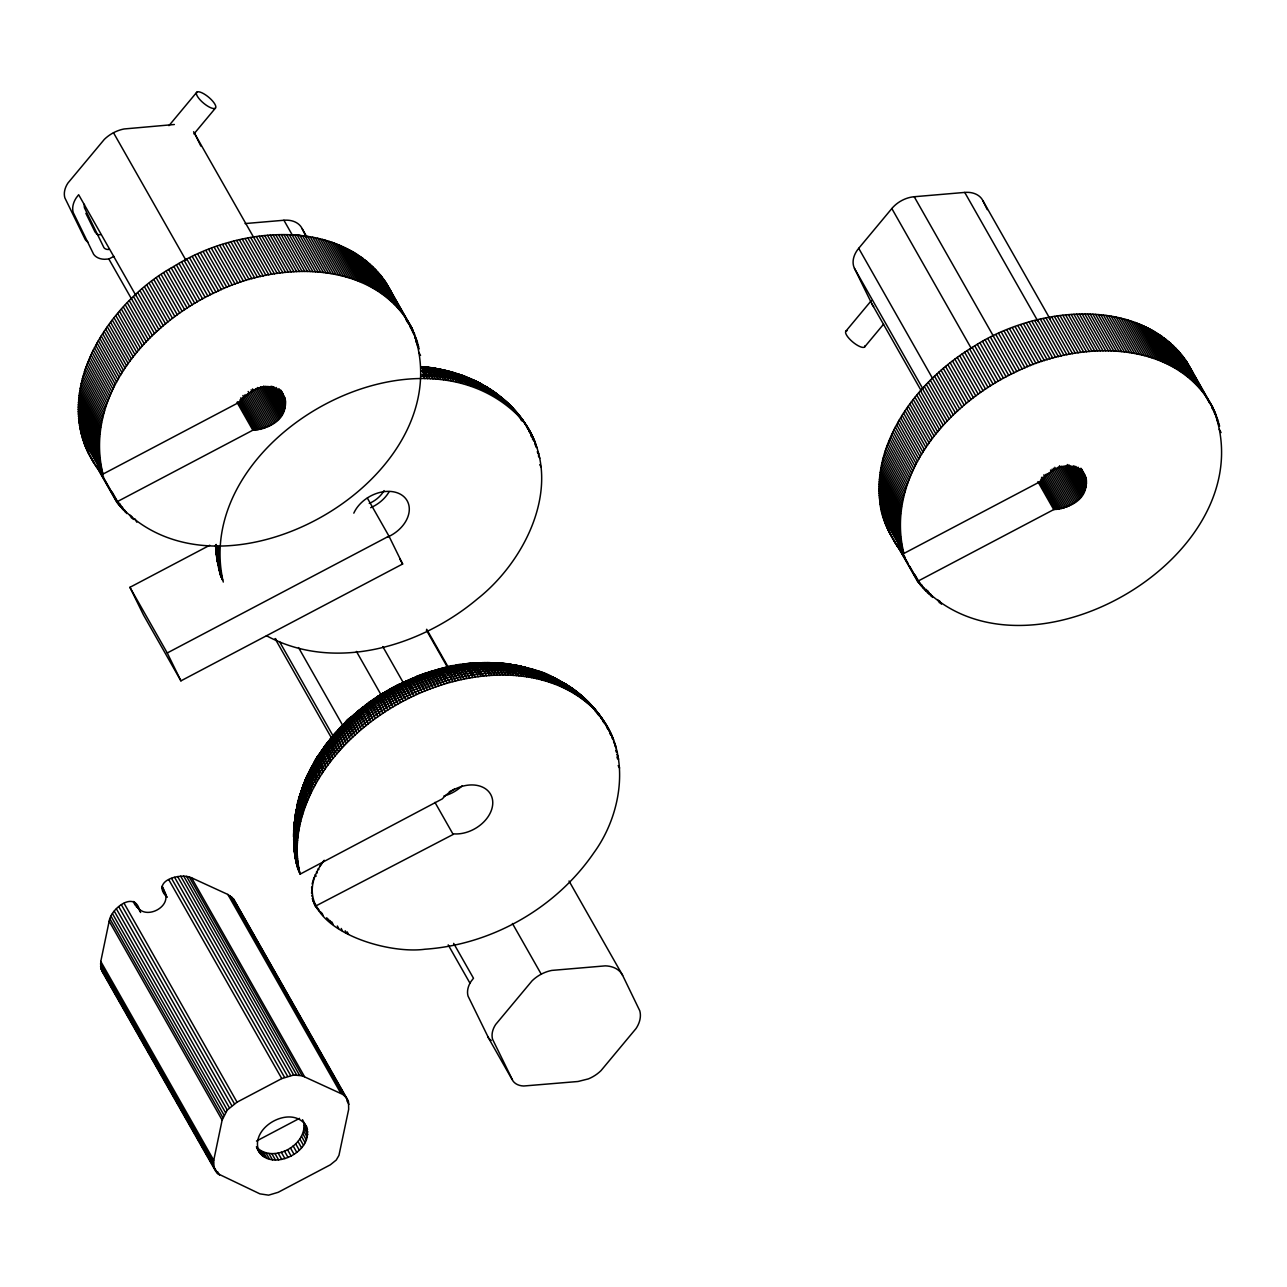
<?xml version="1.0" encoding="UTF-8"?>
<svg xmlns="http://www.w3.org/2000/svg" width="1287" height="1287" viewBox="0 0 1287 1287"><rect width="100%" height="100%" fill="white"/><g stroke="black" fill="none" stroke-linecap="round" stroke-linejoin="round"><path stroke-width="1.5" d="M405.984 682.56C410.617 674.098 416.715 689.494 419.465 693.275C473.182 669.626 544.16 664.269 590.669 705.903C632.689 743.773 624.694 810.569 593.854 852.798C555.984 908.075 491.827 944.658 425 949.227C379.375 955.485 277.461 920.784 324.244 860.279L320.093 865.749M553.33 683.477C536.229 661.663 502.847 665.25 477.75 665.411C448.487 668.017 419.996 677.332 394.24 691.376C367.583 705.968 343.597 725.788 325.144 750.015C312.371 770.656 290.589 796.235 300.691 821.492C296.477 838.674 295.785 856.917 300.112 874.146L442.326 798.873A30.647 22.152 -29.6 0 1 480.131 786.18A30.647 22.152 -29.6 0 1 489.623 814.188A30.647 22.152 -29.6 0 1 454.198 833.896L315.251 906.257M304.102 785.488C298.455 796.926 292.68 811.872 300.128 823.889M97.828 468.822C46.187 396.766 106.66 303.169 173.825 266.473C238.449 225.482 348.407 214.575 391.087 291.489M116.65 501.978L252.847 430.196C311.824 423.552 279.569 356.756 239.141 402.316L102.976 474.099C83.639 395.382 148.729 322.924 215.894 292.085C278.137 261.052 374.823 258.928 412.001 328.314C470.398 476.061 218.034 621.476 116.65 501.978L95.737 465.154L97.04 466.891M219.675 572.329L217.455 557.85L220.286 574.42M223.278 582.062C190.074 438.931 419.61 310.392 521.589 419.112C566.779 477.01 528.603 558.413 477.606 598.761C421.171 646.267 334.91 672.699 266.409 635.698M300.112 874.146C293.565 859.748 293.549 843.419 293.774 827.879L294.385 850.546L298.375 865.572M293.903 846.154L294.079 825.385L294.079 838.69M296.991 807.142L296.139 816.569L299.614 826.27M907.85 563.046C896.621 543.87 881.82 525.353 879.938 502.268C877.412 483.317 880.421 463.915 886.936 446.042C902.75 403.362 936.164 368.999 974.742 345.849C1039.735 304.375 1151.608 293.951 1192.936 372.828M917.567 581.354L1053.747 509.572C1112.74 502.927 1080.469 436.132 1040.057 481.692L903.876 553.474C884.539 474.758 949.645 402.3 1016.81 371.46C1079.053 340.428 1175.739 338.304 1212.917 407.689C1271.315 555.437 1018.934 700.852 917.567 581.354L896.637 544.514M297.088 866.392L294.916 855.388L295.029 847.313L295.688 859.716M218.613 568.082L215.733 544.884L217.664 563.272M296.332 809.443L295.27 821.267L298.745 831.016M216.666 556.29L216.425 546.605L216.57 556.756L221.042 577.043L218.629 567.535M294.385 850.546L294.417 847.876L295.093 852.171M297.57 840.459L294.112 830.582L295.077 816.425M293.661 830.147L294.61 853.201M370.624 721.991L364.301 706.965L369.305 702.219L369.659 706.885L375.402 718.436C340.637 743.709 311.357 779.214 300.691 821.492M401.319 683.896C406.998 677.815 410.666 692.309 414.028 695.72L419.465 693.275M260.73 1154.117L257.11 1147.747C273.906 1163.335 306.531 1145.382 303.925 1123.084C321.573 1149.146 267.278 1177.171 256.403 1146.749M311.438 892.888L312.049 893.709L311.647 887M570.575 691.312C551.576 669.047 516.441 667.551 488.931 667.374C455.389 668.902 422.57 679.343 393.372 695.72C364.189 712.194 338.191 734.877 319.433 762.773C305.405 786.084 287.886 817.695 297.265 845.125M408.269 681.547C413.159 672.924 419.449 688.127 422.2 692.1M293.726 830.372L295.383 814.044L299.099 800.611L298.616 802.815M296.09 813.883L296.734 809.426L294.643 822.924L295.479 820.495M375.402 718.436L385.247 711.679L377.944 696.315L379.488 697.039M166.924 897.055C150.402 880.935 180.164 872.441 191.554 877.798L227.863 894.465L233.446 898.905L348.487 1101.994L348.68 1109.281L338.948 1155.404L336.245 1160.037L330.309 1164.832L278.185 1192.309L268.613 1195.156L259.91 1193.853L217.6 1173.599L100.965 968.741L100.772 961.437L109.17 921.202C110.843 908.397 135.457 889.639 139.833 911.341M164.688 891.424L166.908 897.264M293.903 828.088L295.029 818.452M306.901 802.348C302.477 795.189 301.448 785.73 306.274 778.458C301.496 788.851 295.946 801.254 303.41 811.92M216.216 544.433L216.345 554.102M299.163 797.956L299.147 804.761L302.67 814.317M293.951 843.516L293.967 836.502M293.581 836.888L293.886 834.298M293.565 834.652L293.886 829.858M410.569 680.55C415.685 671.798 422.184 686.791 424.951 690.958M213.932 1167.599L213.739 1160.311L222.136 1120.076L227.252 1110.037L237.049 1102.155L281.773 1078.586L293.677 1075.031L302.188 1075.787L342.921 1094.481L346.412 1097.779L348.487 1101.994M295.93 811.711L294.112 825.787L297.78 838.11M365.202 707.223C357.319 707.335 366.972 720.157 368.275 723.809M382.754 713.32L375.675 697.811L377.381 698.407M314.028 877.38L312.13 883.976M362.934 707.013C355.614 711.405 364.076 720.318 365.958 725.643M296.219 809.459L295.785 811.759L301.431 791.746L300.788 793.966M295.946 811.791L295.688 818.918L299.163 828.651M301.962 816.714L298.455 807.126L299.147 798.23L297.136 807.206L298.182 805.018M315.412 763.352C306.724 769.546 306.612 782.158 312.274 790.459M309.459 771.315L311.454 768.114C305.598 775.224 306.226 785.327 311.116 792.824M360.328 710.151L362.29 708.542C352.638 710.907 361.341 722.297 363.658 727.525M309.266 771.846C303.796 779.552 303.796 789.735 308.912 797.586M307.448 776.769L309.363 772.425C303.153 780.308 302.22 791.505 307.883 799.967M304.874 783.3L305.695 781.129C300.177 787.934 301.721 797.715 305.952 804.745M294.24 823.133L294.803 820.688M302.686 786.984L299.887 795.639M295.27 816.215L294.916 823.6L298.375 833.397M295.029 816.328L296.396 811.663M380.276 714.993C379.134 711.051 370.929 701.801 374.614 699.372M355.839 713.111L359.475 710.151C350.917 713.931 359.121 723.97 361.39 729.407M300.434 793.725L296.718 807.158L297.57 804.97M357.545 713.561C348.407 714.028 357.207 727.139 359.17 731.338M399.018 685.038C404.44 679.134 407.963 693.725 411.325 697.007L414.028 695.72M299.662 795.8L299.002 798.085L299.758 795.977M324.871 746.074L329.601 741.103C320.527 746.187 323.31 757.882 327.976 765.009M354.552 715.105C346.911 717.792 355.067 728.635 356.966 733.284M377.831 716.698L371.541 703.941L371.187 700.9L372.506 700.836L364.301 706.965M326.689 745.06C318.613 749.871 322.506 760.89 326.335 767.261M326.85 746.299C317.101 750.112 320.286 762.773 324.742 769.529M323.938 749.05C315.733 754.005 319.128 765.234 323.182 771.814M348.455 741.296C342.229 733.123 340.878 721.717 351.689 716.939C345.624 721.283 352.767 730.228 354.794 735.247M322.603 751.061C314.366 756.096 317.519 767.406 321.67 774.114M316.039 783.397C309.089 773.97 312.017 761.856 319.884 754.134C312.387 760.376 313.948 771.363 318.774 778.732M350.193 717.792C343.484 722.779 350.161 731.708 352.654 737.242M303.652 785.086L302.139 789.526L303.378 787.676M318.677 755.308C311.711 763.963 307.239 775.788 314.752 785.746M298.568 800.482L297.812 809.491L301.303 819.111M307.32 775.771L306.081 783.686L309.99 795.205M300.386 793.516L301.142 791.473M303.7 784.41L306.547 778.941M301.882 789.237L300.418 797.731L304.215 809.523M301.946 788.963L303.523 784.732M302.799 786.679L304.408 782.48M413.047 678.699C419.675 671.846 424.404 685.649 427.702 689.864M345.495 723.777C335.135 726.882 340.524 739.221 344.417 745.446M368.355 703.844C363.127 706.386 371.83 716.103 372.989 720.189M305.325 780.244L308.22 774.034M304.633 782.142L305.614 779.874M338.931 729.005L342.567 725.884C333.59 730.228 338.738 741.312 342.439 747.538M339.141 729.6C331.805 734.024 337.644 744.111 340.508 749.661M336.727 753.957C333.092 747.538 328.491 737.499 336.357 732.094C330.614 737.483 335.778 746.187 338.594 751.801M416.65 676.431L415.411 677.75L449.517 667.181L478.394 663.159L486.213 667.519L492.036 675.385M364.382 706.225L367.149 703.796M335.585 734.764C326.222 738.046 331.29 750.208 334.91 756.145M337.162 732.898L335.827 733.365C326.625 738.963 327.155 750.273 333.108 758.333M307.706 775.337L311.47 767.454M321.203 752.058L329.874 739.912C323.697 745.398 328.169 754.632 331.354 760.537M327.284 742.872L325.144 750.015L329.649 762.773M308.816 773.085C328.442 734.604 362.258 704.568 400.563 685.36C420.543 675.434 442.004 668.403 464.092 665.154C481.354 664.575 506.499 656.048 516.312 675.627M312.789 766.698L313.867 764.591M416.731 694.481L407.625 681.113L406.644 680.646L403.651 682.802L408.333 680.678M317.68 756.643L315.572 760.295M312.998 764.671L317.358 758.284L312.564 765.958M315.074 760.939L313.352 769.819L317.39 781.064M312.628 765.282C307.464 772.103 309.379 781.306 313.497 788.094M311.776 766.875L317.664 759.217M420.189 675.948C425.836 671.573 430.292 684.282 433.252 687.773M422.586 675.112C428.426 670.463 433.059 683.156 436.036 686.791M320.013 753.217C313.529 759.716 316.007 769.497 320.206 776.415M318.291 755.952L321.396 751.125M319.723 753.796L322.812 749.034M350.852 718.516L343.854 724.114M321.171 751.64L324.26 746.975M307.223 776.238L308.381 774.597M322.683 749.517L325.756 744.916M324.211 747.393L343.468 725.112L366.312 705.389L362.484 707.367M332.995 735.842L335.827 733.365M326.431 743.999L328.845 740.845M429.81 672.763C436.132 667.454 441.425 679.922 444.433 684.057M328.008 741.939L330.437 738.835M329.633 739.896L333.043 735.971M168.951 125.659L196.766 92.246M193.951 133.928L215.444 108.108A12.259 3.909 39.8 0 0 203.845 93.806A12.259 3.909 39.8 0 0 199.018 98.6A12.259 3.909 39.8 0 0 215.444 108.108M921.46 391.151L871.91 303.925L854.504 268.468A25.322 18.308 -29.6 0 1 858.719 248.311L891.827 208.542A25.322 18.308 -29.6 0 1 914.22 196.734L964.735 192.423A25.322 18.308 -29.6 0 1 982.93 200.772L1050.305 319.401M845.945 331.097L871.235 300.724M864.623 346.959L883.59 324.179M331.29 737.869L334.684 734.024M434.636 671.364C442.181 664.269 449.726 675.45 452.863 681.676M334.717 733.847L338.063 730.179M385.247 711.679L390.315 708.493L382.609 693.725L387.258 690.556L394.659 686.856L403.314 701.061L411.325 697.007M336.486 731.869L339.8 728.281M338.272 729.906L341.554 726.399M340.106 727.959L345.189 722.683M439.478 670.093C450.45 663.32 467.728 662.532 472.554 677.525M430.469 688.802C427.204 684.974 424.227 674.565 418.162 676.142L422.393 674.549M344.433 723.31L347.957 720.463M348.938 719.047C341.216 724.018 347.715 733.381 350.531 739.253M387.773 710.07L380.244 694.851L381.612 695.672M444.321 668.967C451.431 662.869 458.204 674.372 461.309 679.649M347.731 720.366L350.852 717.261M349.71 718.516L352.799 715.508M446.75 668.468C453.973 662.274 461.003 673.584 464.124 679.053M351.721 716.698L354.762 713.754M353.587 715.202L358.381 711.775L356.451 713.432M353.764 714.896L357.496 711.808M423.053 674.372C430.678 669.031 435.392 680.887 438.835 685.842M451.592 667.551C459.041 661.228 466.57 672.12 469.755 677.992M343.356 724.533C338.24 729.89 343.967 737.982 346.412 743.355M357.931 711.357L361.486 708.493M360.054 709.62L363.529 706.885M314.993 762.483L316.522 761.277M362.21 707.914L365.588 705.292M364.623 705.71L367.68 703.716M458.815 666.441C467.438 659.475 477.38 668.339 480.952 676.367M447.232 683.22C443.983 678.828 439.784 668.13 432.882 671.235L437.934 669.594L441.119 670.929L450.048 682.432M318.613 756.209L320.061 755.131M366.795 704.069L369.305 702.219M368.983 702.477L371.476 700.659M368.806 702.943L371.911 700.643M371.187 700.9L373.664 699.131M371.042 701.335L374.067 699.147M371.058 701.994L378.893 696.524M455.678 680.968C452.268 675.015 445.962 664.333 437.821 669.883L440.299 669.256M373.423 699.34L375.884 697.634M373.31 699.758L376.238 697.683M375.675 697.811L378.121 696.17M375.611 698.214L378.442 696.235M458.494 680.292C455.228 675.337 450.096 664.896 442.776 668.661L447.715 667.583M377.944 696.315L380.373 694.723M377.928 696.685L380.646 694.819M378.04 697.281L381.065 695.141M380.244 694.851L382.657 693.307L383.751 694.337M380.26 695.189L382.882 693.436M380.405 695.768L390.074 689.993L398.053 703.925L403.314 701.061M382.561 693.403L385.456 692.438L383.253 693.773M382.609 693.725L387.403 690.733L388.079 691.762M390.315 708.493L398.053 703.925M466.94 678.506C463.626 673.101 457.802 663.014 450.193 667.1L452.654 666.65M395.447 705.421L387.371 690.894L390.074 689.993M390.267 690.508L389.591 689.221L399.26 684.137L408.639 698.326M389.913 689.864L417.937 676.769M455.115 666.232C463.883 660.875 471.75 669.964 475.353 677.091M392.471 689.285L391.988 688.159L394.659 686.856M392.165 688.609L394.417 686.631M136.132 295.897L78.652 194.723L76.303 197.764A24.324 17.584 -29.6 0 0 73.214 212.58L93.678 254.359A19.498 14.093 -29.6 0 0 104.392 259.282L108.848 259.009L113.851 256.37M367.358 498.101L388.947 536.116L402.638 563.996L180.92 680.855L143.613 615.186L129.923 587.322L209.749 545.254M129.923 587.322L167.246 652.976L388.947 536.116M902.267 546.332L898.728 548.198L896.267 544.642L889.928 533.285L885.054 520.318L903.876 553.474M256.483 1141.038L299.533 1118.355M394.305 686.904L399.581 684.314M464.945 664.945C474.613 659.829 485.328 666.167 489.285 675.562M398.986 684.507L407.094 680.759M401.335 683.349L409.604 679.633M470.238 663.609L467.374 664.703L471.267 663.835L463.819 664.542C473.455 660.263 482.593 667.245 486.518 675.788M408.494 680.067L412.146 678.555M410.891 679.037L417.245 676.479M416.135 676.624L419.176 675.466M415.733 677.075L419.819 675.498M432.738 671.106L428.603 672.216L431.885 671.138M418.613 675.675L421.702 674.533M421.106 674.758L424.243 673.632M420.608 675.241L427.557 672.747M423.6 673.873L426.785 672.763M426.094 673.021L429.327 671.927M425.498 673.535L430.148 671.911L431.982 672.602L436.422 676.946L441.634 684.925M478.153 676.705C474.131 666.714 463.899 661.389 453.78 666.006M431.113 671.428L435.344 670.334M340.83 727.734L342.069 727.364M433.622 670.688L437.017 669.658M476.206 663.545C484.491 660.794 491.232 668.79 494.787 675.241M436.148 669.98L440.54 668.902M497.522 675.144C493.951 668.564 487.017 660.681 478.651 663.448C490.009 661.711 503.426 662.676 508.349 675.176M481.097 663.4C490.411 660.151 499.05 667.116 502.96 675.08M438.658 669.304L443.162 668.243M483.526 663.384C492.889 660.199 501.705 667.036 505.662 675.112M488.352 663.481C497.828 660.44 506.981 667.02 511.019 675.289M441.184 668.661L445.769 667.615M490.733 663.577L496.235 663.078M443.709 668.05L448.375 667.02M346.123 722.248L347.249 722.007M446.235 667.486L450.981 666.473M502.461 664.639C511.55 661.968 520.157 668.757 524.115 676.463M448.745 666.956L453.587 665.958M451.27 666.457L456.193 665.492M461.309 664.848L457.577 665.862L460.038 665.524M462.628 664.446L463.98 664.301M460.07 664.8L461.389 664.655M474.276 663.239L472.763 663.4L478.394 663.159M476.833 663.078L475.273 663.239L480.984 663.03M457.512 665.186L458.783 665.057M482.77 662.966C494.433 662.129 508.526 662.628 513.674 675.434M174.372 124.501L124.067 128.973A29.151 21.075 -29.6 0 0 104.344 139.366L67.938 183.044A24.324 17.584 -29.6 0 0 64.849 197.844L85.312 239.639A19.498 14.093 -29.6 0 0 88.047 242.213M245.061 223.568L283.912 220.254A25.322 18.308 -29.6 0 1 302.107 228.603L306.756 236.792M440.894 379.44C437.194 372.57 430.148 365.926 421.75 367.245C432.335 366.489 443.967 369.916 448.648 380.389M529.23 677.235C524.517 666.457 512.741 663.738 502.155 663.931L508.558 664.189M469.803 664.51L472.232 664.349M458.687 382.239C454.488 373.471 445.125 368.806 435.714 369.321C447.056 369.739 460.521 372.763 465.958 384.057M293.05 234.942L294.305 234.894A25.322 18.308 -29.6 0 1 301.785 236.036M520.447 667.309L522.731 667.213L520.479 666.65C536.116 670.044 555.26 673.584 564.35 688.095M477.783 663.111L483.558 662.95M524.79 668.532L531.708 669.047L542.76 672.892M100.466 234.701L99.533 234.733A7.207 5.212 -29.6 0 1 96.026 233.43M108.832 249.437L107.899 249.469A7.207 5.212 -29.6 0 1 103.941 247.651L84.508 207.947A12.033 8.703 -29.6 0 1 84.427 204.36M529.054 669.883L533.944 669.739L537.982 671.83L546.38 681.177M480.276 663.014C489.205 660.826 496.46 667.873 500.257 675.096M420.817 376.351C467.535 374.324 518.709 397.377 535.569 443.468M513.738 409.266C490.878 383.156 455.727 371.058 421.653 370.801L423.23 372.426C462.709 372.377 503.7 389.446 525.225 423.793M420.962 368.372C439.494 370.672 464.044 369.337 475.305 387.049M491.94 662.869L493.725 662.966M489.462 662.805L491.216 662.902M510.521 664.559L501.737 663.513C511.856 663.191 522.249 667.149 526.689 676.833M486.953 662.789L488.674 662.869M451.19 380.791C447.023 372.216 437.95 367.262 428.507 367.632L440.186 369.691M484.443 662.805L486.116 662.885M456.209 381.724C451.383 371.139 439.462 367.921 428.812 368.114L434.926 368.452M494.417 662.982L498.745 663.223M508.912 664.414C519.578 665.282 531.821 667.824 536.711 678.683M435.569 368.758L439.752 369.272M517.776 665.701L511.277 664.784M534.25 678.152C530.083 669.465 520.833 664.687 511.47 665.315L518.211 666.119M469.144 663.69L476.528 666.795L483.735 676.045M420.704 366.779C428.571 366.715 434.749 372.651 438.288 379.198M496.879 663.127C506.933 662.322 517.165 666.634 521.541 676.142M494.996 663.288L503.088 663.754M453.442 373.391C463.69 374.694 474.774 379.102 479.794 388.771M457.673 374.919L460.102 375.144L457.979 374.34C470.334 378.764 485.424 382.706 492.551 394.884M427.557 367.551L421.283 366.859L425.064 367.326M537.773 672.168L540.234 672.409L522.699 666.795M463.787 377.477L469.015 378.056L477.59 382.175L486.325 391.666M423.713 367.085C432.384 366.457 439.671 372.426 443.5 379.713M435.312 368.468L437.355 368.838M430.518 367.744L439.881 372.152L446.09 380.035M510.955 664.526L515.379 665.282M524.581 667.309L520.382 666.264L535.649 671.154L543.999 680.501M428.088 367.455L430.035 367.809M453.571 372.635L444.658 370.366L464.72 376.464M524.967 667.358L535.167 671.927L541.602 679.858M462.564 375.498L449.195 371.541M503.684 663.625L512.789 668.001L518.934 675.868M451.303 372.683L449.115 372.007L459.958 375.402L468.339 384.749M437.677 368.886L442.133 369.723M515.717 665.315L520.157 666.167M533.848 670.028L542.213 673.97L548.729 681.917M538.127 671.573L555.517 678.394L563.803 683.252M462.194 375.965L475.434 380.952M542.31 673.262L553.523 677.638L562.21 687.097M470.302 379.649L481.499 384.073L475.193 380.952M548.342 676.093C571.927 684.217 592.197 702.171 604.922 723.567L602.992 721.508M440.025 369.337L444.482 370.222M518.066 665.765L522.522 666.666M550.289 677.091L559.523 680.517M552.22 678.136L557.207 679.488M442.358 369.836L452.879 373.487L461.132 382.802M446.927 371.38L444.691 370.769L455.26 374.083L463.561 383.413M527.155 668.436L524.951 667.808L540.588 671.943M453.684 372.603L464.173 377.525L470.688 385.473M524.855 667.197L532.77 671.331L539.173 679.246M464.591 376.447L477.493 382.657L484.169 390.653M468.758 378.233C489.961 387.13 509.218 401.431 522.763 420.222M555.598 684.33L549.002 676.351L542.615 672.876L553.523 677.638M546.782 674.678L559.732 681.096L566.457 689.14M470.801 379.182C482.898 384.893 496.573 390.588 504.07 402.316M474.774 381.193L479.166 383.059M567.535 685.263L556.676 679.793L558.558 680.92M453.635 372.86L455.823 373.584M560.392 682.078C571.267 686.421 580.244 694.739 588.819 702.509M563.979 684.507L571.235 687.757L582.03 696.187M422.554 367.133L429.568 371.139L435.649 379.005M535.698 671.347L533.606 670.575C543.243 671.541 553.201 676.27 557.834 685.215M487.258 387.532L480.518 384.475L482.368 385.65M559.137 680.598L565.283 683.976M561.035 681.74C583.96 693.87 602.348 714.188 612.805 737.885M500.37 399.694L495.463 393.307L486.711 387.693L494.996 392.632L509.234 404.52M488.497 388.931L494.996 392.632M493.677 392.873L496.155 393.999M574.179 690.427L571.718 689.301L573.358 690.685M548.825 675.627L554.761 678.699M476.721 382.255L485.376 386.357M555.517 678.394L563.706 683.864L568.532 690.202M553.474 677.38L555.63 678.619M570.736 687.741L573.037 689.06M572.474 689.076L576.946 691.939M540.524 672.104L546.332 676.383L551.045 682.673M505.614 401.222L501.045 398.262L504.971 401.142M580.63 696.187L585.231 699.179L597.795 712.741M582.142 697.699L586.759 700.707M496.525 397.216L491.65 390.846L485.666 386.47L493.581 392.052L498.471 398.439M563.706 682.898L573.503 689.752L578.41 696.138M564.736 684.121L568.291 686.647M502.348 398.31L497.812 395.382L504.005 399.742M565.636 684.057L571.605 688.497L576.496 694.867M481.692 384.25L490.508 393.774M583.654 697.667L581.434 696.074L584.539 699.114M479.665 383.188L488.433 392.696M506.499 402.67L515.62 411.261L520.205 417.422M583.896 700.112C562.837 675.466 526.962 669.095 495.881 668.854C459.314 669.417 423.359 680.743 391.811 698.97C335.569 731.354 284.443 793.773 296.187 862.37M588.867 703.892L593.194 707.351L599.645 715.99L597.538 714.124M490.267 390.218L498.922 395.511L505.855 403.684M385.135 692.068L392.873 706.933M495.334 392.857L502.236 400.981M512.274 407.657L507.979 404.231L509.427 405.823M573.375 689.285L580.276 697.425M513.095 409.089L522.779 421.38L520.656 419.498M592.487 707.19L594.578 709.024M567.744 685.569L574.565 693.645M514.462 410.746L519.771 416.296M487.757 387.966L494.562 396.026M565.781 684.394L572.586 692.47M514.237 410.987C492.487 384.089 455.453 374.549 422.072 374.26L424.935 378.635M593.822 708.992C545.768 654.456 459.073 665.202 400.756 696.589C340.958 728.088 285.778 791.907 296.573 863.625M577.477 693.243L579.07 694.707M138.111 907.866C146.766 919.208 170.286 907.255 165.219 893.58M502.59 399.758L504.102 401.271M596.814 712.21C547.715 655.92 458.719 667.084 399.356 700.16C339.269 732.625 283.462 799.34 298.874 871.669M506.032 401.528L511.003 407.963M504.359 400.064L509.33 406.499M521.058 418.034L515.781 412.435M596.46 711.035L582.4 696.508M584.057 697.956L589.028 704.407M599.098 714.478L595.109 710.601L600.353 716.232M502.654 398.648L507.609 405.067M520.415 417.776L523.519 421.589L521.621 419.562M580.694 695.093L585.649 701.512M577.171 692.342L582.094 698.744M600.82 717.808L604.423 722.055M104.617 974.742L100.965 968.741M593.194 707.351L586.019 700.675L587.355 702.943M314.012 903.78L318.967 909.909M423.23 372.426L427.638 378.668M318.179 868.741L318.854 869.594M316.505 871.766L317.39 872.892M315.042 874.822L316.135 876.206M514.157 409.652L517.294 414.141M526.383 425.611L524.694 423.423L527.509 427.461M595.077 709.346L608.107 728.12M601.56 718.033L603.249 720.221M512.644 408.059L515.781 412.548M528.587 429.343L526.882 427.139L531.113 433.59M509.507 404.987L512.644 409.459M589.124 702.943L592.261 707.432M603.844 721.701L605.55 723.905M587.532 701.415L590.669 705.903M605.952 725.466L609.137 730.019M532.368 438.883L534.089 441.119M609.604 733.3L611.325 735.537M311.711 895.736L312.387 896.653M312.226 898.519L316.071 907.351M312.998 901.206L313.787 902.251M102.976 474.099L84.154 440.958L89.028 453.925L94.482 463.368M524.018 421.991L530.067 431.692M521.46 418.484L524.227 422.554M520.109 416.763L521.589 419.112M532.094 435.521L528.893 430.952L533.027 437.467M533.928 439.446L530.727 434.877L531.563 436.872M517.294 413.433L518.774 415.765M533.285 439.092L534.781 441.457M536.325 445.511L534.845 443.162L536.196 447.313M599.485 714.912L602.268 718.999M598.149 713.207L599.629 715.54M610.118 731.949L606.933 727.396L611.068 733.912M596.766 711.518L598.23 713.851M610.472 733.542L611.968 735.891M593.854 708.252L595.334 710.585M613.609 739.912L612.113 737.548L612.869 739.607M535.537 445.222L537.033 447.586M538.867 453.909L537.371 451.544L537.886 453.7M538.352 455.855L539.848 458.22M615.073 744.015L613.577 741.666L615.717 746.106M614.848 745.865L616.328 748.214M617.406 752.493L615.926 750.128L616.376 752.284M616.795 754.472L618.291 756.836M618.661 759.04L617.165 756.676L617.487 758.88M539.72 464.671L541.216 467.052M618.146 765.62L619.642 767.985M481.998 389.704C469.128 371.476 442.873 371.863 422.651 369.498L430.325 378.732M477.557 387.886L470.978 379.922L462.467 375.611L468.291 379.955L473.005 386.245M560.038 686.132C541.714 663.835 505.759 666.071 479.263 666.537C447.796 669.353 417.229 679.826 389.929 695.607C362.757 711.389 338.529 732.625 320.56 758.51C307.207 780.952 288.594 809.121 298.053 835.762M453.716 381.242C448.246 368.5 433.622 368.146 421.798 367.615L428.555 372.603L432.995 378.845M531.74 677.67C517.02 655.92 485.07 665.299 462.789 666.199C436.647 670.43 411.422 679.826 388.529 693.066C365.717 706.306 345.061 723.471 328.491 744.031C317.052 762.274 293.983 784.282 305.067 807.126M193.597 131.757L274.437 273.89M622.635 975.369L621.331 973.213A29.151 21.075 -29.6 0 0 605.292 965.861L551.801 970.414A29.151 21.075 -29.6 0 0 532.078 980.823L495.672 1024.484A24.324 17.584 -29.6 0 0 492.583 1039.301L513.046 1081.08A19.498 14.093 -29.6 0 0 523.761 1086.003L578.008 1081.498L588.4 1078.892A29.151 21.075 -29.6 0 0 600.997 1070.639L636.051 1028.522A29.151 21.075 -29.6 0 0 639.768 1010.762L622.635 975.369L569.031 881M453.667 943.371L473.487 978.249L471.139 981.289A24.324 17.584 -29.6 0 0 468.05 996.106L488.513 1037.885A19.498 14.093 -29.6 0 0 491.248 1040.459M405.968 699.678L396.83 685.376L396.911 686.936M1186.598 361.47L1212.917 407.689M1185.391 359.684L1214.751 411.631M1184.137 357.915L1209.893 403.587M1211.791 406.933L1215.588 413.626M1182.833 356.161L1203.747 392.985M1181.482 354.456L1202.412 391.28M1211.646 407.271L1216.392 415.653M1180.099 352.767L1201.028 389.591M1214.301 412.677L1217.148 417.696M1215.942 416.409L1217.856 419.755M1178.667 351.11L1199.597 387.95M1216.601 418.5L1218.516 421.846M1177.203 349.501L1198.117 386.325M1217.212 420.608L1219.127 423.954M1175.691 347.908L1196.604 384.733M1217.775 422.731L1219.674 426.077M1174.13 346.348L1195.06 383.172M1172.537 344.819L1193.451 381.644M1170.897 343.323L1191.826 380.148M1219.175 429.231L1221.073 432.577M1169.223 341.859L1190.153 378.684M1167.518 340.428L1188.432 377.252M1165.765 339.028L1186.678 375.852M1163.963 337.661L1184.893 374.485M1162.145 336.341L1183.059 373.166M1160.279 335.038L1181.193 371.879M1158.364 333.783L1179.294 370.608M1156.434 332.561L1177.348 369.385M1154.455 331.386L1175.369 368.211M1152.444 330.228L1173.374 367.052M1150.401 329.118L1171.331 365.942M1148.326 328.04L1169.256 364.865M1146.218 327.011L1167.132 363.835M1144.079 326.013L1164.992 362.837M1141.907 325.048L1162.821 361.872M1139.703 324.131L1160.617 360.955M1137.467 323.246L1158.38 360.07M1135.198 322.394L1156.128 359.218M1132.914 321.589L1153.828 358.413M1130.581 320.817L1151.511 357.657M1128.232 320.093L1149.162 356.917M1125.868 319.417L1146.781 356.242M1123.471 318.758L1144.384 355.598M1121.041 318.162L1141.955 354.987M1118.58 317.599L1139.51 354.424M1116.119 317.069L1137.032 353.893M1113.609 316.586L1134.539 353.41M1111.099 316.135L1132.013 352.96M1108.557 315.733L1129.471 352.558M1105.983 315.379L1126.913 352.204M1103.409 315.058L1124.323 351.882M1100.803 314.784L1121.717 351.608M1098.181 314.543L1119.111 351.367M1095.543 314.35L1116.472 351.174M1092.888 314.205L1113.818 351.029M1090.218 314.092L1111.148 350.917M1087.531 314.012L1108.461 350.836M1084.828 313.996L1105.758 350.82M1082.126 314.012L1103.039 350.836M1079.391 314.06L1100.321 350.884M1076.656 314.157L1097.57 350.981M1073.905 314.301L1094.835 351.126M1071.154 314.478L1092.068 351.303M1068.387 314.704L1089.301 351.528M1065.604 314.961L1086.518 351.785M1062.821 315.267L1083.734 352.091M1060.021 315.621L1080.951 352.445M1057.222 316.007L1078.152 352.831M1054.423 316.441L1075.337 353.265M1051.624 316.908L1072.538 353.732M1048.808 317.422L1069.722 354.247M1045.993 317.969L1066.907 354.794M1043.178 318.565L1064.092 355.389M1040.363 319.192L1061.276 356.032M1037.547 319.868L1058.461 356.692M964.735 192.423L1038.062 321.509M1034.732 320.592L1055.646 357.416M1031.917 321.348L1052.83 358.172M1029.101 322.136L1050.031 358.96M1026.302 322.973L1047.216 359.797M1023.503 323.841L1044.417 360.666M1020.704 324.742L1041.617 361.567M1017.904 325.691L1038.834 362.516M1015.121 326.689L1036.035 363.513M1012.338 327.702L1033.268 364.543M1009.571 328.764L1030.501 365.605M1006.82 329.874L1027.734 366.698M1004.069 331.016L1024.983 367.841M1081.096 468.339L1084.909 475.032M1081.112 468.918L1085.874 477.284M1080.501 468.436L1086.212 478.474M1080.742 469.658L1086.453 479.713M1079.938 469.256L1086.598 480.968M1001.334 332.175L1022.248 369.015M1078.072 467.197L1086.63 482.255M1078.023 468.516L1086.582 483.574M1075.964 466.489L1086.421 484.909M1074.758 466.167L1086.164 486.261M998.599 333.397L1019.529 370.222M1073.455 465.846L1085.81 487.612M1073.004 467.197L1085.359 488.963M1071.492 466.875L1084.812 490.315M995.897 334.636L1016.81 371.46M1068.966 464.864L1084.169 491.65M1067.277 464.51L1083.445 492.969M914.22 196.734L993.5 336.293M993.194 335.923L1014.108 372.747M1066.456 465.83L1082.624 494.288M1065.556 467.101L1081.723 495.559M990.507 337.242L1011.421 374.067M1063.625 466.682L1080.742 496.814M1061.614 466.232L1079.68 498.037M987.837 338.594L1008.751 375.418M1059.539 465.733L1078.554 499.211M1058.348 466.875L1077.364 500.353M985.182 339.977L1006.096 376.801M1057.077 467.953L1076.093 501.431M1054.809 467.31L1074.774 502.461M982.544 341.393L1003.458 378.217M1053.442 468.291L1073.406 503.442M1052.01 469.208L1071.974 504.359M979.922 342.841L1000.836 379.665M1050.546 470.061L1070.527 505.212M977.316 344.337L998.245 381.161M1049.999 472.506L1069.014 505.984M1048.471 473.23L1067.486 506.708M974.742 345.849L995.655 382.673M1046.91 473.857L1065.942 507.335M1045.35 474.42L1064.365 507.898M972.184 347.393L993.097 384.218M1043.757 474.919L1062.772 508.397M891.827 208.542L971.09 348.085M1043.113 476.994L1061.18 508.799M969.642 348.986L990.556 385.81M1041.537 477.316L1059.603 509.121M1040.893 479.231L1058.011 509.346M967.116 350.595L988.03 387.419M1040.282 481.048L1056.45 509.507M1039.671 482.802L1054.89 509.572M964.623 352.236L985.536 389.06M1037.885 481.66L1053.747 509.572M962.145 353.909L983.059 390.733M959.7 355.614L980.614 392.438M957.271 357.352L978.184 394.176M954.874 359.105L975.787 395.929M952.493 360.891L973.406 397.715M950.144 362.709L971.058 399.533M947.827 364.559L968.741 401.383M945.527 366.425L966.457 403.249M943.274 368.323L964.188 405.148M941.038 370.238L961.952 407.078M938.834 372.184L959.748 409.025M936.663 374.163L957.576 410.987M934.523 376.158L955.437 412.982M858.719 248.311L953.329 414.993M930.34 380.212L951.254 417.036M928.297 382.271L949.211 419.095M926.286 384.346L947.2 421.171M924.307 386.454L945.221 423.278M854.504 268.468L922.876 388.819M922.377 388.577L943.291 425.402M920.462 390.717L941.392 427.541M918.596 392.873L939.526 429.697M916.778 395.045L937.692 431.869M914.977 397.249L935.906 434.073M913.239 399.453L934.153 436.277M911.518 401.673L932.432 438.497M909.845 403.925L930.758 440.749M908.204 406.177L929.134 443.001M906.611 408.446L927.541 445.27M905.067 410.73L925.98 447.554M903.554 413.014L924.468 449.855M902.074 415.331L922.988 452.155M900.643 417.648L921.572 454.472M899.259 419.964L920.189 456.805M897.924 422.313L918.838 459.137M896.621 424.662L917.534 461.486M895.366 427.011L916.28 463.835M894.143 429.375L915.073 466.2M892.985 431.74L913.899 468.565M891.859 434.105L912.773 470.929M890.781 436.486L911.711 473.31M889.751 438.867L910.665 475.691M888.77 441.264L909.684 478.088M887.821 443.645L908.751 480.469M886.936 446.042L907.85 482.866M886.083 448.439L907.013 485.263M885.279 450.836L906.209 487.66M884.539 453.233L905.453 490.057M883.831 455.614L904.745 492.438M883.172 458.011L904.101 494.835M882.56 460.408L903.49 497.232M881.997 462.789L902.927 499.613M881.498 465.17L902.412 501.994M881.032 467.551L901.946 504.375M880.614 469.932L901.527 506.756M880.244 472.297L901.157 509.121M879.922 474.662L900.852 511.486M879.648 477.027L900.578 513.851M879.439 479.375L900.353 516.2M879.262 481.708L900.176 518.532M879.134 484.041L900.063 520.865M879.069 486.357L899.983 523.182M879.037 488.674L899.967 525.498M879.069 490.974L899.983 527.799M879.15 493.259L900.063 530.083M939.526 600.868L941.424 604.214M879.262 495.527L900.192 532.351M937.66 599.565L939.558 602.911M879.439 497.779L900.353 534.62M879.664 500.032L900.578 536.856M879.938 502.268L900.852 539.092M880.244 504.472L901.173 541.312M930.565 594.047L932.464 597.409M880.614 506.676L901.543 543.5M927.943 590.91L930.791 595.945M881.032 508.864L901.962 545.688M926.302 589.414L929.15 594.449M881.498 511.019L902.412 547.844M925.659 589.559L927.557 592.921M882.013 513.175L902.927 549.999M924.098 587.998L926.013 591.36M882.576 515.299L903.49 552.123M921.637 584.732L924.5 589.768M883.188 517.406L885.279 521.09M883.847 519.498L885.939 523.182M920.173 583.124L923.02 588.143M903.522 554.681L905.421 558.027M914.928 574.774L921.589 586.486M884.555 521.557L886.646 525.241M885.295 523.6L887.386 527.284M909.748 566.393L920.205 584.797M886.099 525.627L888.191 529.311M897.94 546.267L918.854 583.091M886.952 527.638L889.044 531.306M887.837 529.6L889.928 533.285M894.175 540.958L897.473 546.428M888.786 531.563L895.092 542.808M385.698 282.11L412.001 328.314M384.475 280.309L412.95 330.276M383.22 278.539L414.687 334.25M381.917 276.785L402.847 313.626M380.582 275.08L401.496 311.904M405.968 319.53L407.882 322.876M409.781 326.238L414.527 334.604M379.198 273.391L400.112 310.215M412.435 331.628L416.232 338.32M415.041 337.033L416.94 340.379M377.767 271.75L398.68 308.574M414.752 337.451L417.599 342.471M376.287 270.125L397.216 306.95M416.312 341.232L418.211 344.578M374.774 268.533L395.704 305.357M415.926 341.682L418.774 346.718M373.23 266.972L394.144 303.796M417.39 345.511L419.289 348.857M371.621 265.444L392.551 302.268M369.996 263.948L390.91 300.772M368.323 262.484L389.237 299.308M418.629 352.059L420.543 355.405M366.602 261.052L387.516 297.876M364.848 259.652L385.762 296.477M363.063 258.285L383.976 295.109M361.229 256.966L382.142 293.79M359.363 255.679L380.276 292.503M357.464 254.408L378.378 291.232M355.518 253.185L376.447 290.025M353.555 252.011L374.469 288.835M351.544 250.852L372.458 287.677M349.501 249.742L370.415 286.567M347.426 248.664L368.339 285.505M345.318 247.635L366.232 284.459M343.162 246.637L364.092 283.462M340.991 245.672L361.92 282.496M338.787 244.755L359.716 281.58M336.55 243.87L357.48 280.695M334.298 243.018L355.212 279.842M331.998 242.213L352.928 279.038M329.681 241.457L350.595 278.282M327.332 240.717L348.246 277.558M324.951 240.042L345.881 276.866M322.554 239.398L343.468 276.222M320.125 238.787L341.055 275.611M317.68 238.224L338.594 275.048M315.202 237.693L336.116 274.517M312.709 237.21L333.623 274.034M310.183 236.76L331.097 273.6M307.641 236.358L328.555 273.198M305.083 236.004L325.997 272.828M302.493 235.682L323.423 272.506M299.903 235.408L320.817 272.233M297.281 235.167L318.195 271.991M294.643 234.974L315.556 271.798M283.912 220.254L291.843 234.218M291.988 234.829L312.902 271.654M289.318 234.717L310.231 271.541M286.631 234.636L307.545 271.477M283.928 234.62L304.842 271.444M281.209 234.636L302.139 271.46M278.491 234.684L299.404 271.509M275.756 234.781L296.67 271.605M273.005 234.926L293.919 271.75M270.238 235.103L291.168 271.927M267.471 235.328L288.385 272.152M264.688 235.585L285.617 272.426M261.904 235.891L282.834 272.731M259.121 236.245L280.035 273.069M256.322 236.631L277.236 273.455M250.708 237.532L271.621 274.356M247.892 238.047L268.822 274.871M245.077 238.594L266.007 275.418M242.262 239.189L263.191 276.013M239.446 239.832L260.376 276.657M236.631 240.492L257.561 277.332M233.816 241.216L254.746 278.04M231.016 241.972L251.93 278.796M228.201 242.76L249.115 279.585M225.386 243.597L246.316 280.421M222.587 244.466L243.516 281.29M399.678 558.815L402.638 563.996M219.787 245.383L240.717 282.207M217.004 246.316L237.918 283.156M214.221 247.313L235.135 284.137M211.438 248.343L232.352 285.167M426.689 629.263L448.294 667.277M426.351 630.083L447.168 666.714M208.671 249.405L229.585 286.229M205.904 250.498L226.834 287.323M203.153 251.641L224.083 288.465M281.467 391.248L283.365 394.594M280.727 390.058L284.958 397.908M280.55 390.733L285.296 399.099M278.893 388.61L285.537 400.337M279.022 389.881L285.682 401.592M200.418 252.815L221.348 289.639M278.121 389.494L285.73 402.895M276.158 387.467L285.666 404.198M275.997 388.803L285.505 405.534M273.841 386.792L285.264 406.885M197.699 254.022L218.613 290.846M272.538 386.47L284.894 408.236M271.139 386.148L284.443 409.588M270.592 387.5L283.896 410.939M194.981 255.26L215.894 292.085M268.999 387.162L283.269 412.274M267.326 386.824L282.529 413.594M192.278 256.547L213.208 293.372M265.556 386.454L281.724 414.913M263.706 386.052L280.823 416.184M189.591 257.867L210.521 294.691M262.725 387.307L279.842 417.438M260.714 386.856L278.78 418.661M186.921 259.218L207.85 296.042M259.588 388.03L277.654 419.835M113.497 132.722L185.971 260.312M257.432 387.5L276.448 420.978M184.266 260.601L205.196 297.426M256.177 388.577L275.193 422.056M254.858 389.607L273.874 423.085M181.628 262.017L202.558 298.841M252.525 388.915L272.49 424.067M251.11 389.832L271.074 424.983M179.022 263.465L199.935 300.289M250.595 392.358L269.61 425.836M176.416 264.961L197.329 301.785M248.15 391.473L268.114 426.624M247.571 393.854L266.586 427.332M173.825 266.473L194.755 303.298M246.01 394.498L265.025 427.976M244.433 395.061L263.449 428.539M171.268 268.018L192.181 304.842M242.857 395.543L261.872 429.021M242.213 397.619L260.28 429.424M168.726 269.61L189.656 306.435M382.786 646.589L403.587 683.22M240.621 397.94L258.687 429.745M239.993 399.855L257.11 429.987M166.2 271.219L187.13 308.043M239.366 401.673L255.534 430.131M237.822 401.753L253.989 430.212M163.706 272.86L184.636 309.684M236.985 402.284L252.847 430.196M161.229 274.533L182.159 311.357M158.784 276.238L179.697 313.063M400.675 702.477L391.988 688.159M156.354 277.976L177.284 314.8M153.957 279.729L174.871 316.554M151.576 281.531L172.506 318.356M149.244 283.333L170.157 320.173M512.435 923.487L541.232 974.179M356.419 651.415L381.193 695.028M146.911 285.183L167.841 322.007M144.627 287.049L165.54 323.874M434.958 802.364L452.799 833.767M142.358 288.948L163.272 325.772M140.122 290.878L161.052 327.702M137.918 292.825L158.848 329.649M135.746 294.787L156.676 331.612M133.607 296.782L154.537 333.606M131.499 298.793L152.413 335.617M108.848 259.009L131.644 299.131M129.424 300.836L150.338 337.661M127.381 302.895L148.295 339.72M125.37 304.971L146.3 341.795M123.407 307.078L144.321 343.902M121.461 309.202L142.39 346.026M119.562 311.341L140.476 348.166M117.696 313.497L138.61 350.321M115.862 315.669L136.792 352.509M114.076 317.873L134.99 354.697M298.536 647.57L343.13 726.077M112.323 320.077L133.237 356.901M110.602 322.313L131.531 359.137M108.928 324.549L129.858 361.374M107.304 326.801L128.217 363.626M105.711 329.07L126.625 365.894M104.15 331.354L125.064 368.179M279.472 641.569L333.976 737.499M102.638 333.655L123.552 370.479M275.08 638.658L331.563 738.078M448.182 944.851L469.98 983.22M101.174 335.955L122.088 372.78M99.742 338.272L120.656 375.096M98.359 340.605L119.273 377.429M97.008 342.937L117.921 379.762M95.705 345.286L116.634 382.11M487.676 1036.518L512.21 1079.713M94.45 347.635L115.38 384.459M93.243 350L114.157 386.824M92.069 352.365L112.999 389.189M90.959 354.729L111.872 391.57M89.881 357.11L110.795 393.935M88.835 359.491L109.765 396.332M87.854 361.888L108.784 398.713M86.921 364.269L107.835 401.094M86.02 366.666L106.95 403.491M85.183 369.063L106.097 405.888M84.379 371.46L105.293 408.285M83.623 373.857L104.553 410.682M82.915 376.238L103.845 413.079M82.271 378.635L103.185 415.46M81.66 381.032L102.574 417.857M81.097 383.413L102.011 420.238M80.582 385.81L101.496 422.635M80.116 388.175L101.046 425.016M79.697 390.556L100.627 427.381M79.327 392.921L100.257 429.761M79.022 395.286L99.936 432.11M78.748 397.651L99.662 434.475M78.523 400L99.453 436.824M78.362 402.332L99.276 439.157M78.234 404.665L99.147 441.489M78.153 406.982L99.083 443.806M78.137 409.298L99.051 446.122M78.153 411.599L99.083 448.423M78.234 413.883L99.147 450.707M78.362 416.151L99.276 452.976M78.523 418.42L99.453 455.244M134.91 518.87L136.824 522.216M78.748 420.656L99.678 457.48M79.022 422.892L99.936 459.716M131.371 516.103L133.269 519.465M79.344 425.112L100.257 461.936M129.665 514.687L131.564 518.034M79.714 427.3L100.627 464.124M80.132 429.488L101.046 466.312M80.598 431.644L101.512 468.484M124.759 510.199L126.657 513.545M81.097 433.799L102.027 470.624M122.249 506.965L125.096 511.985M81.66 435.923L102.59 472.747M119.788 503.684L123.584 510.392M82.271 438.03L84.363 441.714M82.931 440.122L85.022 443.806M118.307 502.075L122.12 508.767M101.673 473.632L103.571 476.978M112.13 492.052L120.688 507.11M83.639 442.181L85.73 445.865M84.395 444.24L86.486 447.908M98.375 468.597L119.305 505.421M85.199 446.251L87.291 449.935M97.989 468.565L117.954 503.716M86.036 448.262L88.127 451.946M86.937 450.241L89.028 453.925M93.259 461.583L96.573 467.052M87.87 452.187L94.192 463.433M233.446 898.905L347.635 1099.79M231.869 897.136L344.836 1095.993M235.971 905.517L237.95 908.992M261.744 950.868L263.722 954.359M274.63 973.535L276.608 977.026M300.386 1018.902L302.365 1022.377M334.073 1078.2L337.049 1083.445M346.959 1100.884L348.938 1104.375M229.955 895.623L342.921 1094.481M227.863 894.465L340.846 1093.323M191.554 877.798L304.52 1076.656M189.221 876.93L302.188 1075.787M186.535 876.334L299.501 1075.192M183.687 876.077L296.654 1074.951M180.711 876.174L293.677 1075.031M177.67 876.592L290.637 1075.465M174.614 877.348L287.58 1076.222M171.573 878.426L284.54 1077.299M168.806 879.729L281.773 1078.586M302.509 1119.706L307.545 1129.455M304.231 1125.594L307.85 1131.965M304.134 1128.216L307.754 1134.587M303.635 1130.903L307.255 1137.274M302.751 1133.622L306.37 1139.992M301.48 1136.292L305.099 1142.663M299.871 1138.915L303.491 1145.285M297.924 1141.424L301.544 1147.795M295.672 1143.789L299.292 1150.16M293.163 1145.961L296.782 1152.332M290.428 1147.924L294.047 1154.294M287.5 1149.645L291.119 1156.016M284.443 1151.077L288.063 1157.447M281.306 1152.219L284.926 1158.59M278.121 1153.039L281.74 1159.41M274.968 1153.522L278.587 1159.893M271.863 1153.683L275.482 1160.054M268.87 1153.49L272.49 1159.86M124.083 903.297L237.049 1102.155M266.023 1152.975L269.643 1159.346M263.401 1152.122L267.02 1158.493M121.428 904.858L234.395 1103.715M261.004 1150.948L264.623 1157.319M258.912 1149.484L262.532 1155.855M118.806 906.772L231.773 1105.63M116.409 908.879L229.376 1107.737M114.286 911.18L227.252 1110.037M112.468 913.625L225.434 1112.483M110.988 916.167L223.954 1115.025M109.862 918.757L222.844 1117.615M109.17 921.202L222.136 1120.076M100.772 961.437L213.739 1160.311M100.45 963.866L213.417 1162.724M217.519 1171.62L219.498 1175.111M100.515 966.36L213.481 1165.218M105.614 976.479L108.591 981.724M110.569 985.215L121.477 1004.391M123.455 1007.882L194.804 1133.477M196.782 1136.968L217.6 1173.599M101.818 970.945L216.007 1171.813M275.515 638.561L276.802 641.071M347.217 931.885L348.504 934.394M345.173 930.774L346.46 933.284M219.24 548.696L218.002 546.251L218.79 564.462L222.04 579.6M219.16 551.013L216.924 546.09L218.114 564.156L221.589 575.675M341.2 928.442L342.471 930.951M297.394 842.808L293.951 832.898M297.2 847.457L293.758 837.483M337.355 925.98L338.642 928.474M219.144 553.33L216.168 545.881L217.053 559.378L220.029 566.923M219.16 555.63L215.717 545.608L216.57 554.938L219.53 562.451M219.24 557.914L215.798 547.86M219.369 560.183L216.393 552.686L215.572 545.27L215.701 547.506M219.755 564.687L216.296 554.552M297.168 849.758L294.208 842.309L293.533 834.941M297.2 852.058L293.758 842.036M297.265 854.343L293.822 844.304M331.885 921.991L333.14 924.5M330.132 920.591L331.386 923.101M297.394 856.611L293.951 846.54M328.41 919.175L329.681 921.669M297.57 858.879L294.594 851.367M326.737 917.711L328.008 920.205M297.796 861.132L294.82 853.603M220.35 569.127L217.374 561.582M220.72 571.331L217.728 563.77M221.123 573.519L218.887 568.532M222.104 577.831L219.868 572.828M222.667 579.954L220.431 574.951M298.053 863.352L295.077 855.823L294.112 848.776M321.959 913.126L323.214 915.62M298.745 867.776L295.399 858.011M299.163 869.948L295.769 860.199M320.447 911.534L321.702 914.027M299.63 872.119L295.913 859.137M317.551 908.268L318.806 910.746M317.422 909.072L315.122 903.957M982.93 200.772L987.274 209.636M302.107 228.603L306.451 237.468M194.9 133.912L200.869 146.091M85.875 213.304L95.19 232.287M167.246 652.976L180.92 680.855M306.853 1127.074C293.243 1102.573 247.86 1127.187 259.282 1152.138M162.13 886.212L163.835 889.687M162.082 886.807L163.787 890.282M162.098 887.386L164.752 893.162M162.371 888.48L165.17 894.192M138.916 909.008L140.621 912.483M135.103 902.686L138.063 908.477L134.604 902.187M133.993 901.769L136.551 906.981M133.285 901.447L134.99 904.922M392.02 293.452L392.921 295.431M1193.821 374.79L1194.674 376.801M297.86 869.079L296.509 862.789M217.889 562.709L217.02 558.445L217.246 561.116M218.935 566.891L219.176 569.642M293.661 839.108L293.774 841.312M296.3 857.834L296.316 860.762M462.081 785.874A30.647 22.152 -29.6 0 1 443.935 795.977M454.408 789.044A27.59 19.948 -29.6 0 1 449.308 791.746M353.812 513.159A30.647 22.152 -29.6 0 1 402.284 495.398A30.647 22.152 -29.6 0 1 387.371 537.162M384.057 490.604A24.517 17.728 -29.6 0 1 369.256 503.442M389.157 491.65A30.647 22.152 -29.6 0 1 370.64 507.705M873.664 306.596A25.322 18.308 -29.6 0 1 871.91 303.925M865.025 345.704A12.259 3.909 39.8 0 1 852.509 341.795A12.259 3.909 39.8 0 1 847.264 330.63"/></g></svg>
